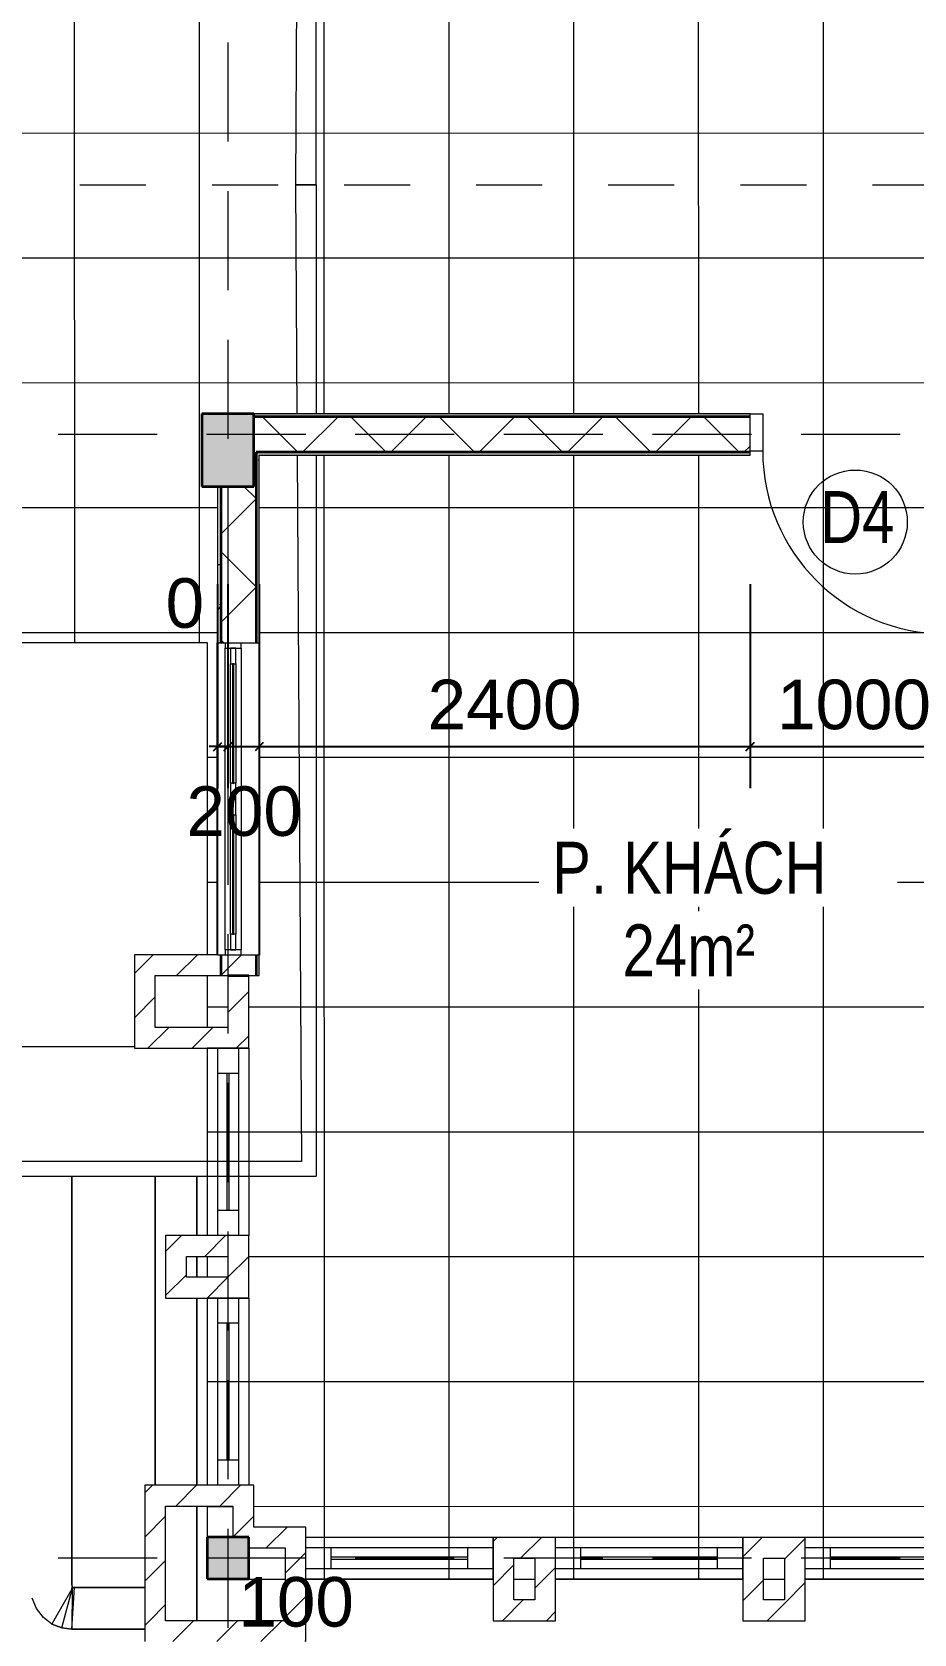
# Model space of a CAD drawing. Header units: millimetres. Extents: x -20510 to 108935, y -243239 to 20306.
# Drawn here: x -392 to 3848, y -35365 to -27666 of the extents above; entities that cross this region are included whole.
import ezdxf

# ---------------------------------------------------------------- set-up
doc = ezdxf.new("R2010")
doc.units = ezdxf.units.MM
for name, pattern in [('Abgebrochen', [714.375, 476.25, -238.125]), ('Aligning Line', [635, 317.5, -317.5]), ('Hidden', [714.375, 476.25, -238.125])]:
    doc.linetypes.add(name, pattern=pattern)
for name, color, linetype, lineweight in [('A-ANNO-DIMS', 1, 'Continuous', 9), ('A-DOOR', 2, 'Continuous', 18), ('A-DOOR-IDEN', 3, 'Continuous', 9), ('A-FLOR', 7, 'Continuous', 9), ('A-FLOR-PATT', 8, 'Continuous', 9), ('A-GLAZ', 4, 'Continuous', 18), ('A-WALL', 7, 'Continuous', 25), ('A-WALL-PATT', 8, 'Continuous', 18), ('G-ANNO-SYMB', 6, 'Abgebrochen', 9), ('G-ANNO-TEXT', 2, 'Continuous', 9), ('G-IMPT', 8, 'Continuous', 9), ('S-COLS', 7, 'Continuous', 25), ('S-GRID', 1, 'Continuous', 9)]:
    doc.layers.add(name, color=color, linetype=linetype, lineweight=lineweight)
doc.styles.add('Arial_3', font='arial.ttf', dxfattribs={"width": 0.8, "height": 250})
doc.styles.add('Arial_5', font='arial.ttf', dxfattribs={"height": 238.125})
doc.dimstyles.new('SecretInternalLinAngDimStyle5p4736185', dxfattribs={"dimscale": 304.8, "dimtxt": 242.94927, "dimasz": 0.130208, "dimexe": 0.656168, "dimexo": 0.0625, "dimgap": 0.260417, "dimtad": 1, "dimdec": 0, "dimrnd": 100, "dimzin": 0, "dimdsep": 46, "dimtxsty": 'Arial_5', "dimblk1": 'OBLIQUE', "dimblk2": 'OBLIQUE', "dimsah": 1, "dimcen": 0.09, "dimdle": 0.492126, "dimazin": 0, "dimtfac": 1, "dimtdec": 4, "dimtix": 1, "dimtmove": 0, "dimatfit": 3, "dimfxl": 2.624672, "dimfxlon": 1, "dimtvp": 1, "dimtolj": 1, "dimtzin": 0, "dimarcsym": 2})
doc.dimstyles.new('SecretInternalLinAngDimStyle5p4736185_1', dxfattribs={"dimscale": 304.8, "dimtxt": 242.94927, "dimasz": 0.130208, "dimexe": 0.656168, "dimexo": 0.0625, "dimgap": 0.260417, "dimtad": 1, "dimdec": 0, "dimrnd": 100, "dimzin": 0, "dimdsep": 46, "dimtxsty": 'Arial_5', "dimblk1": 'OBLIQUE', "dimblk2": 'OBLIQUE', "dimsah": 1, "dimcen": 0.09, "dimdle": 0.492126, "dimazin": 0, "dimtfac": 1, "dimtdec": 4, "dimtix": 1, "dimtmove": 2, "dimatfit": 3, "dimfxl": 2.624672, "dimfxlon": 1, "dimtvp": 1, "dimtolj": 1, "dimtzin": 0, "dimarcsym": 2})
pattern_1 = [(0, (29959.49, -35000), (406.4, 101.6), [33.528, -271.272, 33.528, -271.272, -1625.6]), (0, (29959.49, -35000), (406.4, 101.6), [-609.6, 33.528, -576.072, 33.528, -271.272, -711.2]), (0, (29959.49, -35000), (406.4, 101.6), [-1524, 33.528, -169.672, 33.528, -474.472]), (120, (30111.89, -34949.2), (-291.18818, 301.15272), [33.528, -271.272, 33.528, -271.272, -1625.6]), (120, (30111.89, -34949.2), (-291.18818, 301.15272), [-609.6, 33.528, -576.072, 33.528, -271.272, -711.2]), (120, (30111.89, -34949.2), (-291.18818, 301.15272), [-1524, 33.528, -169.672, 33.528, -474.472]), (240, (30162.69, -34746), (-115.21182, -402.75272), [33.528, -271.272, 33.528, -271.272, -1625.6]), (240, (30162.69, -34746), (-115.21182, -402.75272), [-609.6, 33.528, -576.072, 33.528, -271.272, -711.2]), (240, (30162.69, -34746), (-115.21182, -402.75272), [-1524, 33.528, -169.672, 33.528, -474.472])]
pattern_2 = [(45, (29959.5, -35000), (-212.132, 212.132), []), (135, (29959.5, -35000), (-212.132, -212.132), [])]
pattern_3 = [(45, (29959.5, -35000), (-106.066, 106.066), [])]

# ---------------------------------------------------------------- blocks, each defined once
blk = doc.blocks.new('CỬA 1 CÁNH EROWINDOW_có ô chết_ - D4_1000x2200-2368989-02_MẶT BẰNG TẦNG 2')
at = {"layer": 'A-DOOR'}
for p, q in [((-439, 958), (-399, 958)), ((-439, 80), (-439, 958)), ((-399, 958), (-399, 900)), ((-399, 958), (-399, 80)), ((-399, 900), (-439, 900)), ((-424, 138), (-424, 900)), ((-414, 900), (-414, 138)), ((-500, -100), (-500, 80)), ((-500, 80), (-439, 80)), ((-399, 138), (-439, 138)), ((-439, 80), (-439, -100)), ((-399, 80), (-439, 80)), ((439, -100), (439, 80)), ((439, 80), (500, 80)), ((500, 80), (500, -100)), ((-439, -100), (-500, -100)), ((500, -100), (439, -100))]:
    blk.add_line(p, q, dxfattribs=at)
blk.add_circle((-439, 80), 10, dxfattribs=at)
blk.add_arc((-439, 80), 878, 0, 90, dxfattribs=at)
blk = doc.blocks.new('Window_K2_Stack - Window_K2_Stack-2379752-02_MẶT BẰNG TẦNG 2')
at = {"layer": 'A-GLAZ'}
for p, q in [((-450, 100), (-450, -100)), ((-450, 100), (450, 100)), ((450, 100), (450, -100)), ((-450, 50), (450, 50)), ((-328.75, 50), (-328.75, -50)), ((-328.75, 5), (328.75, 5)), ((328.75, 50), (328.75, -50)), ((-450, -50), (450, -50)), ((-328.75, -5), (328.75, -5)), ((-450, -100), (450, -100))]:
    blk.add_line(p, q, dxfattribs=at)
blk = doc.blocks.new('M_Concrete-Rectangular-Column - COT250X350-2391838-02_MẶT BẰNG TẦNG 2')
at = {"layer": 'S-COLS', "lineweight": 35}
blk.add_hatch(color=256, dxfattribs=at).paths.add_polyline_path([(-125, -175), (125, -175), (125, 175), (-125, 175)])
for p, q in [((125, 175), (-125, 175)), ((-125, 175), (-125, -175)), ((125, -175), (125, 175)), ((-125, -175), (125, -175))]:
    blk.add_line(p, q, dxfattribs=at)
blk = doc.blocks.new('M_Concrete-Rectangular-Column - COT200X200-2391833-02_MẶT BẰNG TẦNG 2')
at = {"layer": 'S-COLS', "lineweight": 35}
blk.add_hatch(color=256, dxfattribs=at).paths.add_polyline_path([(100, -100), (100, 100), (-100, 100), (-100, -100)])
for p, q in [((100, 100), (-100, 100)), ((-100, 100), (-100, -100)), ((100, -100), (100, 100)), ((-100, -100), (100, -100))]:
    blk.add_line(p, q, dxfattribs=at)
blk = doc.blocks.new('Mat_Tien_3dsMax - Sync_3dsMax_To_Revit-2401403-02_MẶT BẰNG TẦNG 2')
at = {"layer": 'G-IMPT'}
for p, q in [((481.4, 1100), (474.5, 0)), ((574.5, 0), (574.5, 1100)), ((474.5, 0), (574.5, 0)), ((474.5, 0), (481.4, -1100)), ((574.5, 0), (474.5, 0)), ((574.5, 0), (574.5, -1100)), ((482.6, -1300), (503.8, -4693.8)), ((574.5, -1300), (574.5, -4764.5)), ((-300, -4142.4), (-6051.8, -4142.2)), ((503.8, -4693.8), (-6603.4, -4693.8)), ((-6674.1, -4764.5), (574.5, -4764.5)), ((-599.8, -4764.5), (-599.8, -6726.5)), ((-599.8, -6726.5), (-599.8, -4764.5)), ((-200, -6250), (-200, -4764.5)), ((-200, -4764.5), (-200, -6250)), ((0, -5050), (0, -4764.5)), ((0, -4764.5), (0, -5050)), ((0, -5250), (0, -5150)), ((0, -5150), (0, -5250)), ((0, -6250), (0, -5350)), ((0, -5350), (0, -6250)), ((0, -6901), (0, -6350)), ((0, -6350), (0, -6901)), ((-649.3, -6935.5), (-598.8, -6749.1)), ((-599.8, -6726.5), (-598.2, -6736.7)), ((-598.2, -6736.7), (-599.8, -6726.5)), ((-599.8, -6941.8), (-587.2, -6741.8)), ((-598.8, -6749.1), (-599.8, -6941.8)), ((-598.7, -6740.3), (-598.8, -6745)), ((-598.7, -6740.3), (-587.2, -6741.8)), ((-587.2, -6741.8), (-598.7, -6740.3)), ((-598.2, -6736.7), (-596.7, -6740.3)), ((-596.7, -6740.3), (-598.2, -6736.7)), ((-597.7, -6745.3), (-595, -6742.5)), ((-596.7, -6740.3), (-595, -6742.5)), ((-596.7, -6740.3), (-595, -6742.5)), ((-587.2, -6741.8), (-250, -6741.8)), ((-250, -6741.8), (-587.2, -6741.8)), ((-770.2, -6842.7), (-791.9, -6792.9)), ((-770.2, -6842.7), (-791.9, -6792.9)), ((-737.3, -6885.5), (-770.2, -6842.7)), ((-737.3, -6885.5), (-770.2, -6842.7)), ((-696.1, -6916.8), (-737.3, -6885.5)), ((-696.1, -6916.8), (-737.3, -6885.5)), ((-696.1, -6916.8), (-649.3, -6935.5)), ((-649.3, -6935.5), (-696.1, -6916.8)), ((-649.3, -6935.5), (-599.8, -6941.8)), ((-599.8, -6941.8), (-649.3, -6935.5)), ((-599.8, -6941.8), (-250, -6941.8)), ((-250, -6941.8), (-599.8, -6941.8))]:
    blk.add_line(p, q, dxfattribs=at)
at = {"layer": 'G-IMPT', "flags": 128}
for points in [[(-600.9, -6748.8), (-624.7, -6790.8), (-648.5, -6832.8), (-672.3, -6874.8), (-696.1, -6916.8)], [(-600.9, -6748.8), (-600.4, -6746.7), (-599.8, -6744.5), (-599.3, -6742.4), (-598.7, -6740.3)], [(-600.5, -6748.1), (-600.6, -6748.2), (-600.7, -6748.4), (-600.8, -6748.6), (-600.9, -6748.8)], [(-600.5, -6748.1), (-600.6, -6748.2), (-600.7, -6748.4), (-600.8, -6748.6), (-600.9, -6748.8)], [(-598.8, -6745), (-599.2, -6745.7), (-599.6, -6746.5), (-600.1, -6747.3), (-600.5, -6748.1)], [(-598.8, -6745), (-599.2, -6745.7), (-599.6, -6746.5), (-600.1, -6747.3), (-600.5, -6748.1)], [(-598.5, -6744.5), (-598.6, -6744.6), (-598.6, -6744.7), (-598.7, -6744.8), (-598.8, -6745)], [(-598.8, -6745), (-598.7, -6744.8), (-598.6, -6744.7), (-598.6, -6744.6), (-598.5, -6744.5)], [(-598.8, -6745), (-598.7, -6744.8), (-598.6, -6744.7), (-598.6, -6744.6), (-598.5, -6744.5)], [(-598.8, -6749.1), (-598.8, -6748.1), (-598.8, -6747.1), (-598.8, -6746), (-598.8, -6745)], [(-598.8, -6749.1), (-598.8, -6748.1), (-598.8, -6747.1), (-598.8, -6746), (-598.8, -6745)], [(-598.7, -6749), (-598.8, -6749), (-598.8, -6749.1), (-598.8, -6749.1), (-598.8, -6749.1)], [(-598.7, -6749), (-598.8, -6749), (-598.8, -6749.1), (-598.8, -6749.1), (-598.8, -6749.1)], [(-595, -6742.5), (-595.9, -6744.1), (-596.8, -6745.7), (-597.8, -6747.4), (-598.7, -6749)], [(-597.7, -6745.3), (-598, -6746.2), (-598.2, -6747.1), (-598.5, -6748.1), (-598.7, -6749)], [(-597.7, -6745.3), (-598, -6746.2), (-598.2, -6747.1), (-598.5, -6748.1), (-598.7, -6749)], [(-598.7, -6749), (-598.5, -6748.1), (-598.2, -6747.1), (-598, -6746.2), (-597.7, -6745.3)], [(-596.6, -6741.2), (-597.1, -6742), (-597.6, -6742.8), (-598, -6743.7), (-598.5, -6744.5)], [(-598.5, -6744.5), (-598, -6743.7), (-597.6, -6742.8), (-597.1, -6742), (-596.6, -6741.2)], [(-598.5, -6744.5), (-598, -6743.7), (-597.6, -6742.8), (-597.1, -6742), (-596.6, -6741.2)], [(-598.5, -6744.5), (-598.2, -6744.3), (-597.9, -6744.2), (-597.6, -6744), (-597.3, -6743.8)], [(-597.3, -6743.8), (-597.6, -6744), (-597.9, -6744.2), (-598.2, -6744.3), (-598.5, -6744.5)], [(-597.3, -6743.8), (-597.4, -6744.2), (-597.5, -6744.5), (-597.6, -6744.9), (-597.7, -6745.3)], [(-597.3, -6743.8), (-597.4, -6744.2), (-597.5, -6744.5), (-597.6, -6744.9), (-597.7, -6745.3)], [(-596.6, -6741.2), (-596.8, -6741.8), (-597, -6742.5), (-597.2, -6743.2), (-597.3, -6743.8)], [(-596.6, -6741.2), (-596.8, -6741.8), (-597, -6742.5), (-597.2, -6743.2), (-597.3, -6743.8)], [(-595, -6742.5), (-595.4, -6742.1), (-595.8, -6741.8), (-596.2, -6741.5), (-596.6, -6741.2)]]:
    blk.add_lwpolyline(points, dxfattribs=at)
blk = doc.blocks.new('Mat_Tien_3dsMax - Mat_Tien_3dsMax-2387879-02_MẶT BẰNG TẦNG 2')
blk.add_blockref('Mat_Tien_3dsMax - Sync_3dsMax_To_Revit-2401403-02_MẶT BẰNG TẦNG 2', (0, 0))
blk = doc.blocks.new('CUA SO 2 CANH NHOM KINH O O THOANG - S1_1500x1800-2404851-02_MẶT BẰNG TẦNG 2')
at = {"layer": 'A-GLAZ'}
for p, q in [((-725, 63), (-750, 63)), ((-725, -13), (-725, 63)), ((-649, 37.5), (-725, 37.5)), ((-725, 37.5), (-725, 12.5)), ((-725, 12.5), (-649, 12.5)), ((-649, 12.5), (-649, 37.5)), ((-76, 27.5), (-649, 27.5)), ((-649, 27.5), (-649, 22.5)), ((-649, 22.5), (-76, 22.5)), ((0, 37.5), (-76, 37.5)), ((-76, 37.5), (-76, 12.5)), ((-76, 22.5), (-76, 27.5)), ((-76, 12.5), (0, 12.5)), ((0, 12.5), (0, 37.5)), ((76, 37.5), (0, 37.5)), ((0, 37.5), (0, 12.5)), ((0, 12.5), (76, 12.5)), ((76, 12.5), (76, 37.5)), ((649, 27.5), (76, 27.5)), ((76, 27.5), (76, 22.5)), ((76, 22.5), (649, 22.5)), ((725, 37.5), (649, 37.5)), ((649, 37.5), (649, 12.5)), ((649, 22.5), (649, 27.5)), ((649, 12.5), (725, 12.5)), ((750, 63), (725, 63)), ((725, 63), (725, -13)), ((725, 12.5), (725, 37.5)), ((-750, -13), (-725, -13)), ((725, -13), (750, -13))]:
    blk.add_line(p, q, dxfattribs=at)
at = {"layer": 'A-GLAZ', "lineweight": 9}
for p, q in [((-725, 63), (725, 63)), ((-649, 37.5), (-76, 37.5)), ((-76, 12.5), (-649, 12.5)), ((76, 37.5), (649, 37.5)), ((649, 12.5), (76, 12.5)), ((725, -13), (-725, -13))]:
    blk.add_line(p, q, dxfattribs=at)
blk = doc.blocks.new('KÝ HIEU CUA ĐI - KÝ HIEU CUA ĐI-1233-02_MẶT BẰNG TẦNG 2')
at = {"layer": 'A-DOOR-IDEN'}
blk.add_circle((0.059, -0.208), 2.5, dxfattribs=at)
blk = doc.blocks.new('_Oblique')
at = {"color": 0, "linetype": 'ByBlock', "lineweight": -2}
blk.add_line((-0.5, -0.5), (0.5, 0.5), dxfattribs=at)
blk = doc.blocks.new('DIMBLOCK14-02_MẶT BẰNG TẦNG 2')
at = {"layer": 'A-ANNO-DIMS', "color": 0, "lineweight": -2, "transparency": 16777216}
for p, q in [((825, -35419.1), (825, -36400)), ((925, -35419.1), (925, -36400)), ((825, -36200), (785.3, -36200)), ((825, -36200), (925, -36200)), ((925, -36200), (964.7, -36200))]:
    blk.add_line(p, q, dxfattribs=at)
at = {"layer": 'Defpoints', "color": 0, "transparency": 16777216}
for p in [(825, -35400), (925, -35400), (925, -36200)]:
    blk.add_point(p, dxfattribs=at)
at = {"layer": 'A-ANNO-DIMS', "color": 0, "lineweight": -2, "transparency": 16777216, "xscale": 39.6875, "yscale": 39.6875, "zscale": 39.6875}
blk.add_blockref('_Oblique', (825, -36200), dxfattribs=at)
at = {"layer": 'A-ANNO-DIMS', "color": 0, "lineweight": -2, "transparency": 16777216, "xscale": 39.6875, "yscale": 39.6875, "zscale": 39.6875, "rotation": 180}
blk.add_blockref('_Oblique', (925, -36200), dxfattribs=at)
at = {"layer": 'A-ANNO-DIMS', "color": 0, "transparency": 16777216, "insert": (600.3, -35090.9), "char_height": 238.12, "width": 659.327, "attachment_point": 1, "line_spacing_factor": 0.941778, "style": 'Arial_5'}
blk.add_mtext('\\A1;100', dxfattribs=at)
blk = doc.blocks.new('DIMBLOCK94-02_MẶT BẰNG TẦNG 2')
at = {"layer": 'A-ANNO-DIMS', "color": 0, "lineweight": -2, "transparency": 16777216}
for p, q in [((500, -30319), (500, -31300)), ((550, -30319), (550, -31300)), ((500, -31100), (460.3, -31100)), ((500, -31100), (550, -31100)), ((550, -31100), (589.7, -31100))]:
    blk.add_line(p, q, dxfattribs=at)
at = {"layer": 'Defpoints', "color": 0, "transparency": 16777216}
for p in [(500, -30300), (550, -30300), (550, -31100)]:
    blk.add_point(p, dxfattribs=at)
at = {"layer": 'A-ANNO-DIMS', "color": 0, "lineweight": -2, "transparency": 16777216, "xscale": 39.6875, "yscale": 39.6875, "zscale": 39.6875}
blk.add_blockref('_Oblique', (500, -31100), dxfattribs=at)
at = {"layer": 'A-ANNO-DIMS', "color": 0, "lineweight": -2, "transparency": 16777216, "xscale": 39.6875, "yscale": 39.6875, "zscale": 39.6875, "rotation": 180}
blk.add_blockref('_Oblique', (550, -31100), dxfattribs=at)
at = {"layer": 'A-ANNO-DIMS', "color": 0, "transparency": 16777216, "insert": (250.3, -30290.9), "char_height": 238.12, "width": 659.327, "attachment_point": 1, "line_spacing_factor": 0.941778, "style": 'Arial_5'}
blk.add_mtext('\\A1;0', dxfattribs=at)
blk = doc.blocks.new('DIMBLOCK95-02_MẶT BẰNG TẦNG 2')
at = {"layer": 'A-ANNO-DIMS', "color": 0, "lineweight": -2, "transparency": 16777216}
for p, q in [((550, -30319), (550, -31300)), ((700, -30319), (700, -31300)), ((550, -31100), (510.3, -31100)), ((550, -31100), (700, -31100)), ((700, -31100), (739.7, -31100))]:
    blk.add_line(p, q, dxfattribs=at)
at = {"layer": 'Defpoints', "color": 0, "transparency": 16777216}
for p in [(550, -30300), (700, -30300), (700, -31100)]:
    blk.add_point(p, dxfattribs=at)
at = {"layer": 'A-ANNO-DIMS', "color": 0, "lineweight": -2, "transparency": 16777216, "xscale": 39.6875, "yscale": 39.6875, "zscale": 39.6875}
blk.add_blockref('_Oblique', (550, -31100), dxfattribs=at)
at = {"layer": 'A-ANNO-DIMS', "color": 0, "lineweight": -2, "transparency": 16777216, "xscale": 39.6875, "yscale": 39.6875, "zscale": 39.6875, "rotation": 180}
blk.add_blockref('_Oblique', (700, -31100), dxfattribs=at)
at = {"layer": 'A-ANNO-DIMS', "color": 0, "transparency": 16777216, "insert": (350.3, -31290.9), "char_height": 238.12, "width": 659.327, "attachment_point": 1, "line_spacing_factor": 0.941778, "style": 'Arial_5'}
blk.add_mtext('\\A1;200', dxfattribs=at)
blk = doc.blocks.new('DIMBLOCK96-02_MẶT BẰNG TẦNG 2')
at = {"layer": 'A-ANNO-DIMS', "color": 0, "lineweight": -2, "transparency": 16777216}
for p, q in [((700, -30319), (700, -31300)), ((3060, -30319), (3060, -31300)), ((550, -31100), (3210, -31100))]:
    blk.add_line(p, q, dxfattribs=at)
at = {"layer": 'Defpoints', "color": 0, "transparency": 16777216}
for p in [(700, -30300), (3060, -30300), (3060, -31100)]:
    blk.add_point(p, dxfattribs=at)
at = {"layer": 'A-ANNO-DIMS', "color": 0, "lineweight": -2, "transparency": 16777216, "xscale": 39.6875, "yscale": 39.6875, "zscale": 39.6875, "rotation": 180}
blk.add_blockref('_Oblique', (700, -31100), dxfattribs=at)
at = {"layer": 'A-ANNO-DIMS', "color": 0, "lineweight": -2, "transparency": 16777216, "xscale": 39.6875, "yscale": 39.6875, "zscale": 39.6875}
blk.add_blockref('_Oblique', (3060, -31100), dxfattribs=at)
at = {"layer": 'A-ANNO-DIMS', "color": 0, "transparency": 16777216, "insert": (1880, -30899), "char_height": 238.12, "width": 879.103, "attachment_point": 5, "style": 'Arial_5'}
blk.add_mtext('\\A1;2400', dxfattribs=at)
blk = doc.blocks.new('DIMBLOCK97-02_MẶT BẰNG TẦNG 2')
at = {"layer": 'A-ANNO-DIMS', "color": 0, "lineweight": -2, "transparency": 16777216}
for p, q in [((3060, -30319), (3060, -31300)), ((4060, -30319), (4060, -31300)), ((2910, -31100), (4210, -31100))]:
    blk.add_line(p, q, dxfattribs=at)
at = {"layer": 'Defpoints', "color": 0, "transparency": 16777216}
for p in [(3060, -30300), (4060, -30300), (4060, -31100)]:
    blk.add_point(p, dxfattribs=at)
at = {"layer": 'A-ANNO-DIMS', "color": 0, "lineweight": -2, "transparency": 16777216, "xscale": 39.6875, "yscale": 39.6875, "zscale": 39.6875, "rotation": 180}
blk.add_blockref('_Oblique', (3060, -31100), dxfattribs=at)
at = {"layer": 'A-ANNO-DIMS', "color": 0, "lineweight": -2, "transparency": 16777216, "xscale": 39.6875, "yscale": 39.6875, "zscale": 39.6875}
blk.add_blockref('_Oblique', (4060, -31100), dxfattribs=at)
at = {"layer": 'A-ANNO-DIMS', "color": 0, "transparency": 16777216, "insert": (3560, -30899), "char_height": 238.12, "width": 879.103, "attachment_point": 5, "style": 'Arial_5'}
blk.add_mtext('\\A1;1000', dxfattribs=at)

msp = doc.modelspace()

# ---------------------------------------------------------------- hatches: boundary and pattern name
at = {"layer": 'A-FLOR-PATT'}
h = msp.add_hatch(dxfattribs=at)
h.set_pattern_fill('FP_6', color=256, style=0, pattern_type=2)
h.set_pattern_definition([(0.0043, (16612.5, -27550.4), (-0.045, 600), []), (90.004, (16612.5, -27550.4), (-600, -0.042), [])])
h.paths.add_polyline_path([(450, -35100.9), (825, -35100.8), (825, -34951), (650, -34951), (650, -35100), (450, -35100), (450, -34900), (574, -34900), (574, -34750), (450, -34750)])
h.paths.add_polyline_path([(925, -35100.8), (1825, -35100.8), (1825, -34901), (2125, -34901), (2125, -35100.7), (3025, -35100.7), (3025, -34901), (3325, -34901), (3325, -35100.6), (4150, -35100.6), (4150, -34956), (4240, -34956), (4240, -34800), (4250, -34800), (4250, -29850), (4225, -29850), (4225, -29700), (4060, -29700), (4060, -29500), (6760, -29500), (6760, -29700), (4475, -29700), (4475, -29850), (4450, -29850), (4450, -34800), (4460, -34800), (4460, -34900), (7940, -34900), (7940, -34800), (7950, -34800), (7950, -29850), (7925, -29850), (7925, -29700), (7760, -29700), (7760, -29500), (13960, -29500), (13960, -29700), (11775, -29700), (11775, -29850), (11525, -29850), (11525, -29700), (8175, -29700), (8175, -29850), (8150, -29850), (8150, -34800), (8160, -34800), (8160, -34900), (11540, -34900), (11540, -34800), (11760, -34800), (11760, -34900), (15140, -34900), (15140, -34800), (15150, -34800), (15150, -29850), (15125, -29850), (15125, -29700), (14960, -29700), (14960, -29500), (15530, -29500), (15530, -29700), (15375, -29700), (15375, -29850), (15350, -29850), (15350, -34800), (15360, -34800), (15360, -34900), (22340, -34900), (22340, -34800), (22350, -34800), (22350, -29850), (22325, -29850), (22325, -29700), (18975, -29700), (18975, -29850), (18725, -29850), (18725, -29700), (16530, -29700), (16530, -29500), (22630, -29500), (22630, -29700), (22575, -29700), (22575, -29850), (22550, -29850), (22550, -34800), (22560, -34800), (22560, -34900), (25940, -34900), (25940, -34800), (26160, -34800), (26160, -34900), (29540, -34900), (29540, -34800), (29760, -34800), (29760, -34900), (33240, -34900), (33240, -34800), (33250, -34800), (33250, -29850), (33225, -29850), (33225, -29700), (31030, -29700), (31030, -29500), (33760, -29500), (33760, -29700), (33475, -29700), (33475, -29850), (33450, -29850), (33450, -34800), (33460, -34800), (33460, -35006), (33550, -35006), (33550, -35098.4), (34450, -35098.3), (34450, -34901), (34750, -34901), (34750, -35098.3), (35650, -35098.2), (35650, -34901), (35950, -34901), (35950, -35098.2), (36850, -35098.2), (36850, -34900), (37050, -34900), (37050, -34750), (37025, -34750), (37025, -34650), (37050, -34650), (37050, -29850), (37025, -29850), (37025, -29700), (34760, -29700), (34760, -29500), (37050, -29500), (37050, -27300), (34546.5, -27300), (34546.5, -26500), (34646.5, -26500), (34646.5, -26548.2), (34650, -26548.2), (34650, -25600), (34646.5, -25600), (34646.5, -25700), (34546.5, -25700), (34546.5, -25600), (34350, -25600), (34350, -25500), (37050, -25500), (37050, -25498.3), (33450, -25498.3), (33450.7, -25500), (33550, -25500), (33550, -25600), (33450, -25600), (33450, -26950), (33475, -26950), (33475, -27300), (32670, -27300), (32670, -27100), (33225, -27100), (33225, -26950), (33250, -26950), (33249.6, -24962.3), (33232.2, -24960), (33215.2, -24953.6), (33207.3, -24948.4), (33198.9, -24942), (33189.7, -24931.5), (33179.7, -24912.4), (33176.2, -24900.8), (33175.2, -24881.6), (33178.7, -24864.4), (33184.8, -24850.1), (33194.5, -24837.3), (33205.5, -24827), (33218.9, -24818.1), (33218.9, -23377.4), (33250, -23377.4), (33250, -22000), (33240, -22000), (33240, -21700), (33250, -21700), (33250, -20200), (29750, -20200), (29750, -21700), (29760, -21700), (29760, -22000), (29750, -22000), (29750, -23701.8), (29781.1, -23694.4), (30299.2, -23452.8), (30346.5, -23258.4), (30478.5, -23541.6), (30525.8, -23347.2), (31075, -23091.1), (31075, -23095.7), (31094.6, -23091.1), (31094.6, -23093.6), (31105.3, -23091.1), (31105.3, -24819.4), (31123.5, -24831.6), (31135.5, -24845.3), (31143.7, -24858.9), (31147.7, -24877.9), (31148.6, -24897.5), (31142.7, -24915.7), (31133.9, -24933), (31120.2, -24946.9), (31101.7, -24956), (31090, -24960.8), (31074.6, -24961.5), (31053.8, -24959), (31045.9, -24956.8), (31025.7, -24943.4), (31013.7, -24929.7), (31005.5, -24916.1), (31000.6, -24900), (29823, -24900), (29819.5, -24916.1), (29809.4, -24932.8), (29795.4, -24947.1), (29779.1, -24956.8), (29765.8, -24960.5), (29750, -24961.5), (29750, -26950), (29775, -26950), (29775, -27100), (31670, -27100), (31670, -27300), (25580, -27300), (25580, -27100), (25925, -27100), (25925, -26950), (25950, -26950), (25950, -23000), (26150, -23000), (26150, -26950), (26175, -26950), (26175, -27100), (29525, -27100), (29525, -26950), (29550, -26950), (29550, -22000), (29540, -22000), (29540, -21900), (26160, -21900), (26160, -22000), (25940, -22000), (25940, -21900), (22560, -21900), (22560, -22000), (22550, -22000), (22550, -26950), (22575, -26950), (22575, -27100), (24580, -27100), (24580, -27300), (21550, -27300), (21550, -27100), (22325, -27100), (22325, -26950), (22350, -26950), (22350, -22900), (20400, -22900), (20400, -21900), (18960, -21900), (18960, -22000), (18740, -22000), (18740, -21900), (15360, -21900), (15360, -22000), (15350, -22000), (15350, -26950), (15375, -26950), (15375, -27100), (18725, -27100), (18725, -26950), (18975, -26950), (18975, -27100), (20550, -27100), (20550, -27300), (12850, -27300), (12850, -27100), (15125, -27100), (15125, -26950), (15150, -26950), (15150, -22000), (15140, -22000), (15140, -21900), (11760, -21900), (11760, -22000), (11540, -22000), (11540, -21900), (8160, -21900), (8160, -22000), (8150, -22000), (8150, -26950), (8175, -26950), (8175, -27100), (11525, -27100), (11525, -26950), (11550, -26950), (11550, -23000), (11750, -23000), (11750, -26950), (11775, -26950), (11775, -27100), (11850, -27100), (11850, -27300), (5720, -27300), (5720, -27100), (7925, -27100), (7925, -26950), (7950, -26950), (7949.6, -24962.3), (7929.6, -24959.1), (7918.4, -24955.4), (7907.3, -24948.4), (7899.4, -24942.5), (7888.7, -24929.7), (7879.7, -24912.4), (7876.2, -24900.8), (7875.2, -24881.6), (7878.7, -24864.4), (7884.8, -24850.1), (7894.5, -24837.3), (7905.5, -24827), (7918.9, -24818.1), (7918.9, -23377.4), (7950, -23377.4), (7950, -22000), (7940, -22000), (7940, -21700), (7950, -21700), (7950, -20200), (4450, -20200), (4451, -21700), (4460, -21700.9), (4460, -22000), (4450, -22000), (4450, -23701.8), (4481.1, -23694.4), (4999.2, -23452.8), (5046.5, -23258.4), (5178.5, -23541.6), (5225.8, -23347.2), (5775, -23091.1), (5775, -23095.7), (5794.6, -23091.1), (5794.6, -23093.6), (5805.3, -23091.1), (5806.2, -24820), (5823.5, -24831.6), (5835.5, -24845.3), (5843.7, -24858.9), (5847.7, -24877.9), (5848.6, -24897.5), (5842.7, -24915.7), (5833.9, -24933), (5820.2, -24946.9), (5802.8, -24955.6), (5790, -24960.8), (5774.6, -24961.5), (5753.8, -24959), (5745.9, -24956.8), (5725.7, -24943.4), (5713.7, -24929.7), (5705.5, -24916.1), (5700.6, -24900), (4523, -24900), (4519.5, -24916.1), (4509.4, -24932.8), (4495.4, -24947.1), (4479.1, -24956.8), (4465.8, -24960.5), (4450, -24961.5), (4450, -26950), (4475, -26950), (4475, -27100), (4720, -27100), (4720, -27300), (425, -27300), (425, -26950), (500, -26950), (500, -24700), (450, -24700), (450, -26200), (-4025.9, -26200), (-4050, -30600), (450, -30600), (450, -32100), (500, -32100), (500, -29850), (425, -29850), (425, -29500), (3060, -29500), (3060, -29700), (700, -29700), (700, -32200), (650, -32200), (650, -32550), (450, -32550), (450, -33450), (650, -33450), (650, -33750), (450, -33750), (450, -34650), (675, -34650), (675, -34851), (925, -34851), (925, -34951)])
h.paths.add_polyline_path([(1925, -35100.8), (2025, -35100.7), (2025, -35001), (1925, -35001)])
h.paths.add_polyline_path([(3125, -35100.7), (3225, -35100.7), (3225, -35001), (3125, -35001)])
h.paths.add_polyline_path([(34550, -35098.3), (34650, -35098.3), (34650, -35001), (34550, -35001), (34550, -35085)])
h.paths.add_polyline_path([(35750, -35098.2), (35850, -35098.2), (35850, -35001), (35750, -35001)])
h.paths.add_polyline_path([(36950, -35098.2), (37050, -35098.1), (37050, -35000), (36950, -35000)])
h.paths.add_polyline_path([(37250, -34650), (37250.8, -34650), (37252.5, -33750), (37250, -33750), (37250, -34484.7)])
h.paths.add_polyline_path([(37250, -33650), (37252.7, -33650), (37252.9, -33550), (37250, -33550)])
h.paths.add_polyline_path([(550, -33650), (550, -33550), (450, -33550), (450, -33650)])
h.paths.add_polyline_path([(37250, -33450), (37253.1, -33450), (37254.7, -32550), (37250, -32550)])
h.paths.add_polyline_path([(550, -32450), (550, -32200), (450, -32200), (450, -32450), (515, -32450)])
h.paths.add_polyline_path([(37250, -32450), (37254.9, -32450), (37259.8, -29850), (37250, -29850), (37250, -30779)])
h.paths.add_polyline_path([(29775, -29850), (29525, -29850), (29525, -29700), (26175, -29700), (26175, -29850), (25925, -29850), (25925, -29700), (23630, -29700), (23630, -29500), (30030, -29500), (30030, -29700), (29775, -29700)])
h.paths.add_polyline_path([(37260.4, -29500), (37264.5, -27300), (37250, -27300), (37250, -29500)])
h.paths.add_polyline_path([(700, -27100), (4225, -27100), (4225, -26950), (4250, -26950), (4250, -22000), (4240, -22000), (4240, -21700.8), (3325, -21700.4), (3325, -21899), (3025, -21899), (3025, -21700.2), (2125, -21699.9), (2125, -21899), (1825, -21899), (1825, -21699.7), (925, -21699.3), (925, -21899), (675, -21899), (675, -22150), (450, -22150), (450, -23050), (650, -23050), (650, -23350), (450, -23350), (450, -24250), (650, -24250), (650.7, -24700), (700, -24700), (700, -27073.3)])
h.paths.add_polyline_path([(34996.5, -27100), (37025, -27100), (37025, -27097.4), (35000, -27097.4), (35000, -26548.3), (34996.5, -26548.3), (34996.5, -27093.8)])
h.paths.add_polyline_path([(34646.5, -27100), (34896.5, -27100), (34896.5, -26648.2), (34646.5, -26648.2), (34646.5, -27073.3)])
h.paths.add_polyline_path([(37250, -26950), (37265.2, -26950), (37269.7, -24530), (37250, -24530), (37250, -24582)])
h.paths.add_polyline_path([(6625.4, -24962.3), (6603.7, -24958.8), (6589.2, -24952.6), (6578, -24945), (6567.3, -24934), (6558, -24919.4), (6553.1, -24905.6), (6550.7, -24887.5), (6552.7, -24870.1), (6559.3, -24854.2), (6569.7, -24838.2), (6580.4, -24828.6), (6594.7, -24819.2), (6594.7, -23377.4), (6656.1, -23377.4), (6656.9, -24819.6), (6672.8, -24830), (6683.5, -24841), (6692.8, -24855.6), (6697.7, -24869.4), (6700.1, -24887.5), (6698.1, -24904.9), (6691.5, -24920.8), (6681.1, -24936.8), (6674, -24943.8), (6655.8, -24955.8), (6641, -24960.5)])
h.paths.add_polyline_path([(31925.4, -24962.3), (31903.7, -24958.8), (31889.2, -24952.6), (31878, -24945), (31867.3, -24934), (31858, -24919.4), (31853.1, -24905.6), (31850.7, -24887.5), (31852.7, -24870.1), (31859.3, -24854.2), (31869.7, -24838.2), (31880.4, -24828.6), (31894.7, -24819.2), (31894.7, -23377.4), (31956.1, -23377.4), (31956.9, -24819.6), (31972.8, -24830), (31983.5, -24841), (31992.8, -24855.6), (31997.7, -24869.4), (32000.1, -24887.5), (31998.1, -24904.9), (31991.5, -24920.8), (31981.1, -24936.8), (31974, -24943.8), (31955.8, -24955.8), (31941, -24960.5)])
h.paths.add_polyline_path([(515, -24600), (550, -24600), (550, -24350), (450, -24350), (450, -24600), (500, -24600)])
h.paths.add_polyline_path([(37269.9, -24430), (37275, -21699.9), (37250, -21700), (37250, -24430)])
h.paths.add_polyline_path([(450, -23250), (550, -23250), (550, -23150), (450, -23150)])
h.paths.add_polyline_path([(575, -22050), (575, -21900), (450, -21900), (450, -21700), (650, -21700), (650.7, -21799), (825, -21799), (825, -21699.3), (450, -21699.1), (450, -22050)])
h.paths.add_polyline_path([(2025, -21799), (2025, -21699.8), (1925, -21699.8), (1925, -21799)])
h.paths.add_polyline_path([(3125, -21799), (3225, -21799), (3225, -21700.3), (3125, -21700.3)])
h.paths.add_polyline_path([(17648, -21700), (29550, -21699.1), (29550, -21699.1), (8150, -21698.3), (8150, -21700), (16313, -21700)])
h.paths.add_polyline_path([(4250, -21699.9), (4250, -20000), (4250, -20000), (4250, -21699.9)])
h.paths.add_polyline_path([(33449.3, -20000), (33449.3, -20000), (33449.2, -20000)])
at = {"layer": 'A-WALL-PATT', "lineweight": 9}
h = msp.add_hatch(dxfattribs=at)
h.set_pattern_fill('FP_2', color=256, style=0, pattern_type=2)
h.set_pattern_definition(pattern_1)
h.paths.add_polyline_path([(675, -29515), (3060, -29515), (3060, -29500), (675, -29500), (675, -29514.1)])
h.paths.add_polyline_path([(20489.6, -29515), (22325, -29514.3), (22325, -29500), (18975, -29500), (18975, -29515)])
h.paths.add_polyline_path([(37450, -29515), (37550, -29515), (37550, -29500), (37275, -29500), (37275, -29515)])
h.paths.add_polyline_path([(4475, -29515), (6760, -29515), (6760, -29500), (4475, -29500), (4475, -29512.7)])
h.paths.add_polyline_path([(4060, -29515), (4225, -29514.1), (4225, -29500), (4060, -29500)])
h.paths.add_polyline_path([(37025, -29515), (37025, -29500), (34760, -29500), (34760, -29515), (35107.7, -29515)])
h.paths.add_polyline_path([(7760, -29515), (7925, -29514.6), (7925, -29500), (7760, -29500)])
h.paths.add_polyline_path([(23630, -29515), (25925, -29515), (25925, -29500), (23630, -29500)])
h.paths.add_polyline_path([(8175, -29515), (11525, -29515), (11525, -29500), (8175, -29500), (8175, -29514)])
h.paths.add_polyline_path([(33760, -29515), (33760, -29500), (33475, -29500), (33475, -29515)])
h.paths.add_polyline_path([(11775, -29515), (13960, -29515), (13960, -29500), (11775, -29500), (11775, -29505.3)])
h.paths.add_polyline_path([(33225, -29515), (33225, -29500), (31030, -29500), (31030, -29515), (33019.4, -29515)])
h.paths.add_polyline_path([(15375, -29515), (15530, -29515), (15530, -29500), (15375, -29500), (15375, -29510.9)])
h.paths.add_polyline_path([(14960, -29515), (15125, -29515), (15125, -29500), (14960, -29500)])
h.paths.add_polyline_path([(30030, -29515), (30030, -29500), (29775, -29500), (29775, -29515)])
h.paths.add_polyline_path([(22577.9, -29515), (22630, -29515), (22630, -29500), (22575, -29500), (22575, -29515)])
h.paths.add_polyline_path([(29525, -29515), (29525, -29500), (26175, -29500), (26175, -29515), (26754.5, -29515)])
h.paths.add_polyline_path([(16530, -29515), (18725, -29515), (18725, -29500), (16530, -29500)])
h = msp.add_hatch(dxfattribs=at)
h.set_pattern_fill('FP_3', color=256, style=0, pattern_type=2)
h.set_pattern_definition(pattern_2)
h.paths.add_polyline_path([(685, -29685), (3060, -29685), (3060, -29515), (675, -29515), (675, -29685)])
h.paths.add_polyline_path([(37550, -29685), (37550, -29515), (37275, -29515), (37275, -29685), (37450, -29685)])
h.paths.add_polyline_path([(8175, -29685), (11525, -29685), (11525, -29515), (8175, -29515), (8175, -29684.4)])
h.paths.add_polyline_path([(7760, -29685), (7925, -29685), (7925, -29515), (7760, -29515), (7760, -29600)])
h.paths.add_polyline_path([(34760, -29685), (37025, -29685), (37025, -29515), (34760, -29515), (34760, -29600)])
h.paths.add_polyline_path([(23630, -29685), (25925, -29685), (25925, -29515), (23630, -29515), (23630, -29600)])
h.paths.add_polyline_path([(16530, -29685), (18725, -29685), (18725, -29515), (16530, -29515), (16530, -29600)])
h.paths.add_polyline_path([(4225, -29685), (4225, -29515), (4060, -29515), (4060, -29685)])
h.paths.add_polyline_path([(15125, -29685), (15125, -29515), (14960, -29515), (14960, -29685)])
h.paths.add_polyline_path([(4475, -29685), (6760, -29685), (6760, -29515), (4475, -29515), (4475, -29683.5)])
h.paths.add_polyline_path([(31030, -29685), (33225, -29684), (33225, -29515), (31030, -29515), (31030, -29600)])
h.paths.add_polyline_path([(26175, -29685), (29525, -29685), (29525, -29515), (26175, -29515), (26175, -29651.2)])
h.paths.add_polyline_path([(18975, -29685), (22325, -29684.3), (22325, -29515), (18975, -29515), (18975, -29635.7)])
h.paths.add_polyline_path([(11775, -29685), (13960, -29685), (13960, -29515), (11775, -29515), (11775, -29631.9)])
h.paths.add_polyline_path([(29775, -29685), (30030, -29685), (30030, -29515), (29775, -29515), (29775, -29603.4)])
h.paths.add_polyline_path([(33475, -29685), (33760, -29685), (33760, -29515), (33475, -29515), (33475, -29674.5)])
h.paths.add_polyline_path([(22575, -29685), (22630, -29685), (22630, -29515), (22575, -29515), (22575, -29649.2)])
h.paths.add_polyline_path([(15530, -29685), (15530, -29515), (15375, -29515), (15375, -29685)])
h = msp.add_hatch(dxfattribs=at)
h.set_pattern_fill('FP_3', color=256, style=0, pattern_type=2)
h.set_pattern_definition(pattern_2)
h.paths.add_polyline_path([(650, -32200), (685, -32200), (685, -32102), (515, -32102), (515, -32200), (550, -32200)])
h.paths.add_polyline_path([(515, -30602), (685, -30602), (685, -29685), (675, -29685.9), (675, -29850), (515, -29850)])
h = msp.add_hatch(dxfattribs=at)
h.set_pattern_fill('FP_2', color=256, style=0, pattern_type=2)
h.set_pattern_definition(pattern_1)
h.paths.add_polyline_path([(8175, -29700), (11525, -29700), (11525, -29685), (8175, -29685), (8175, -29699.9)])
h.paths.add_polyline_path([(4475, -29700), (6760, -29700), (6760, -29685), (4475, -29685), (4475, -29699.8)])
h.paths.add_polyline_path([(7925, -29700), (7925, -29685), (7760, -29685), (7760, -29700)])
h.paths.add_polyline_path([(15375, -29700), (15530, -29700), (15530, -29685), (15375, -29685), (15375, -29697.9)])
h.paths.add_polyline_path([(11775, -29700), (13960, -29700), (13960, -29685), (11775, -29685), (11775, -29690.6)])
h.paths.add_polyline_path([(1694.9, -29700), (3060, -29700), (3060, -29685), (685, -29685), (685, -29700), (700, -29700)])
h.paths.add_polyline_path([(4060, -29700), (4225, -29700), (4225, -29685), (4060, -29685)])
h.paths.add_polyline_path([(33760, -29700), (33760, -29685), (33475, -29685), (33475, -29700)])
h.paths.add_polyline_path([(35107.7, -29700), (37025, -29700), (37025, -29685), (34760, -29685), (34760, -29700)])
h.paths.add_polyline_path([(33225, -29700), (33225, -29685), (31030, -29685), (31030, -29700), (33019.4, -29700)])
h.paths.add_polyline_path([(37275, -29700), (37450, -29700), (37450, -29685), (37275, -29685), (37275, -29699)])
h.paths.add_polyline_path([(14960, -29700), (15125, -29700), (15125, -29685), (14960, -29685)])
h.paths.add_polyline_path([(18725, -29700), (18725, -29685), (16530, -29685), (16530, -29700), (18401.3, -29700)])
h.paths.add_polyline_path([(29525, -29700), (29525, -29685), (26175, -29685), (26175, -29700), (26754.5, -29700)])
h.paths.add_polyline_path([(30030, -29700), (30030, -29685), (29775, -29685.6), (29775, -29700)])
h.paths.add_polyline_path([(18975, -29700), (22325, -29699.9), (22325, -29685), (18975, -29685), (18975, -29691.3)])
h.paths.add_polyline_path([(25925, -29700), (25925, -29685), (23630, -29685), (23630, -29700), (24666.2, -29700)])
h.paths.add_polyline_path([(22577.9, -29700), (22630, -29700), (22630, -29685), (22575, -29685), (22575, -29700)])
h = msp.add_hatch(dxfattribs=at)
h.set_pattern_fill('FP_2', color=256, style=0, pattern_type=2)
h.set_pattern_definition(pattern_1)
h.paths.add_polyline_path([(685, -32200), (700, -32200), (700, -32102), (685, -32102)])
h.paths.add_polyline_path([(700, -30602), (700, -29700), (685, -29700), (685, -30602)])
h = msp.add_hatch(dxfattribs=at)
h.set_pattern_fill('FP_2', color=256, style=0, pattern_type=2)
h.set_pattern_definition(pattern_1)
h.paths.add_polyline_path([(515, -30602), (515, -29850), (500, -29850), (500, -30602)])
h = msp.add_hatch(dxfattribs=at)
h.set_pattern_fill('FP_1', color=256, style=0, pattern_type=2)
h.set_pattern_definition(pattern_3)
h.paths.add_polyline_path([(200, -32200), (515, -32200), (515, -32102), (500, -32102), (500, -32100), (100, -32100), (100, -32200)])
h = msp.add_hatch(dxfattribs=at)
h.set_pattern_fill('FP_1', color=256, style=0, pattern_type=2)
h.set_pattern_definition(pattern_3)
h.paths.add_polyline_path([(100, -32450), (200, -32450), (200, -32200), (100, -32200)])
h = msp.add_hatch(dxfattribs=at)
h.set_pattern_fill('FP_1', color=256, style=0, pattern_type=2)
h.set_pattern_definition(pattern_3)
h.paths.add_polyline_path([(550, -32450), (650, -32450), (650, -32200), (550, -32200)])
h = msp.add_hatch(dxfattribs=at)
h.set_pattern_fill('FP_1', color=256, style=0, pattern_type=2)
h.set_pattern_definition(pattern_3)
h.paths.add_polyline_path([(650, -32550), (650, -32450), (100, -32450), (100, -32550)])
h = msp.add_hatch(dxfattribs=at)
h.set_pattern_fill('FP_1', color=256, style=0, pattern_type=2)
h.set_pattern_definition(pattern_3)
h.paths.add_polyline_path([(350, -33750), (350, -33450), (250, -33450), (250, -33750)])
h = msp.add_hatch(dxfattribs=at)
h.set_pattern_fill('FP_1', color=256, style=0, pattern_type=2)
h.set_pattern_definition(pattern_3)
h.paths.add_polyline_path([(550, -33550), (550, -33450), (350, -33450), (350, -33550)])
h = msp.add_hatch(dxfattribs=at)
h.set_pattern_fill('FP_1', color=256, style=0, pattern_type=2)
h.set_pattern_definition(pattern_3)
h.paths.add_polyline_path([(650, -33750), (650, -33450), (550, -33450), (550, -33750)])
h = msp.add_hatch(dxfattribs=at)
h.set_pattern_fill('FP_1', color=256, style=0, pattern_type=2)
h.set_pattern_definition(pattern_3)
h.paths.add_polyline_path([(550, -33750), (550, -33650), (350, -33650), (350, -33750)])
h = msp.add_hatch(dxfattribs=at)
h.set_pattern_fill('FP_1', color=256, style=0, pattern_type=2)
h.set_pattern_definition(pattern_3)
h.paths.add_polyline_path([(250, -35301), (250, -34650), (150, -34650), (150, -35301)])
h = msp.add_hatch(dxfattribs=at)
h.set_pattern_fill('FP_1', color=256, style=0, pattern_type=2)
h.set_pattern_definition(pattern_3)
h.paths.add_polyline_path([(675, -34750), (675, -34650), (250, -34650), (250, -34750), (674, -34750)])
h = msp.add_hatch(dxfattribs=at)
h.set_pattern_fill('FP_1', color=256, style=0, pattern_type=2)
h.set_pattern_definition(pattern_3)
h.paths.add_polyline_path([(674, -34951), (674, -34750), (574, -34750), (574, -34900), (650, -34900), (650.7, -34951)])
h = msp.add_hatch(dxfattribs=at)
h.set_pattern_fill('FP_1', color=256, style=0, pattern_type=2)
h.set_pattern_definition(pattern_3)
h.paths.add_polyline_path([(825, -34951), (925, -34951), (925, -34851), (674, -34851), (674, -34951)])
h = msp.add_hatch(dxfattribs=at)
h.set_pattern_fill('FP_1', color=256, style=0, pattern_type=2)
h.set_pattern_definition(pattern_3)
h.paths.add_polyline_path([(925, -35301), (925, -34951), (825, -34951), (825, -35301)])
h = msp.add_hatch(dxfattribs=at)
h.set_pattern_fill('FP_1', color=256, style=0, pattern_type=2)
h.set_pattern_definition(pattern_3)
h.paths.add_polyline_path([(2125, -35001), (2125, -34901), (1825, -34901), (1825, -35001), (2025, -35001)])
h = msp.add_hatch(dxfattribs=at)
h.set_pattern_fill('FP_1', color=256, style=0, pattern_type=2)
h.set_pattern_definition(pattern_3)
h.paths.add_polyline_path([(3325, -35001), (3325, -34901), (3025, -34901), (3025, -35001), (3225, -35001)])
h = msp.add_hatch(dxfattribs=at)
h.set_pattern_fill('FP_1', color=256, style=0, pattern_type=2)
h.set_pattern_definition(pattern_3)
h.paths.add_polyline_path([(1825, -35201), (1925, -35201), (1925, -35001), (1825, -35001)])
h = msp.add_hatch(dxfattribs=at)
h.set_pattern_fill('FP_1', color=256, style=0, pattern_type=2)
h.set_pattern_definition(pattern_3)
h.paths.add_polyline_path([(2125, -35301), (2125, -35001), (2025, -35001), (2025, -35301)])
h = msp.add_hatch(dxfattribs=at)
h.set_pattern_fill('FP_1', color=256, style=0, pattern_type=2)
h.set_pattern_definition(pattern_3)
h.paths.add_polyline_path([(3025, -35201), (3125, -35201), (3125, -35001), (3025, -35001)])
h = msp.add_hatch(dxfattribs=at)
h.set_pattern_fill('FP_1', color=256, style=0, pattern_type=2)
h.set_pattern_definition(pattern_3)
h.paths.add_polyline_path([(3325, -35301), (3325, -35001), (3225, -35001), (3225, -35301)])
h = msp.add_hatch(dxfattribs=at)
h.set_pattern_fill('FP_1', color=256, style=0, pattern_type=2)
h.set_pattern_definition(pattern_3)
h.paths.add_polyline_path([(2025, -35301), (2025, -35201), (1825, -35201), (1825, -35301)])
h = msp.add_hatch(dxfattribs=at)
h.set_pattern_fill('FP_1', color=256, style=0, pattern_type=2)
h.set_pattern_definition(pattern_3)
h.paths.add_polyline_path([(3025, -35301), (3225, -35301), (3225, -35201), (3025, -35201)])
h = msp.add_hatch(dxfattribs=at)
h.set_pattern_fill('FP_1', color=256, style=0, pattern_type=2)
h.set_pattern_definition(pattern_3)
h.paths.add_polyline_path([(925, -35401), (925, -35301), (150, -35301), (150, -35401), (650.7, -35401)])

# ---------------------------------------------------------------- linework, layer by layer
at = {"layer": 'A-FLOR'}
for p, q in [((-4050, -30600), (450, -30600)), ((450, -30600), (450, -32100)), ((450, -32200), (450, -32450)), ((450, -32550), (450, -33450)), ((450, -33550), (450, -33650)), ((450, -33750), (450, -34650)), ((450, -34750), (450, -34900)), ((450, -35100.9), (825, -35100.8)), ((925, -35100.8), (1825, -35100.8)), ((1925, -35100.8), (2025, -35100.7)), ((2125, -35100.7), (3025, -35100.7)), ((3125, -35100.7), (3225, -35100.7)), ((3325, -35100.6), (4150, -35100.6))]:
    msp.add_line(p, q, dxfattribs=at)
at = {"layer": 'A-WALL', "lineweight": 18}
for p, q in [((3060, -29500), (675, -29500)), ((3060, -29700), (3060, -29500)), ((700, -29700), (3060, -29700)), ((700, -30602), (700, -29700)), ((500, -29850), (500, -30602)), ((500, -30602), (700, -30602)), ((500, -32100), (100, -32100)), ((100, -32100), (100, -32550)), ((500, -32102), (500, -32100)), ((700, -32102), (500, -32102)), ((700, -32200), (700, -32102)), ((200, -32200), (550, -32200)), ((200, -32450), (200, -32200)), ((550, -32200), (550, -32450)), ((650, -32200), (700, -32200)), ((650, -32550), (650, -32200)), ((550, -32450), (200, -32450)), ((100, -32550), (650, -32550)), ((250, -33450), (250, -33750)), ((650, -33450), (250, -33450)), ((650, -33750), (650, -33450)), ((350, -33650), (350, -33550)), ((350, -33550), (550, -33550)), ((550, -33550), (550, -33650)), ((550, -33650), (350, -33650)), ((250, -33750), (650, -33750)), ((150, -34650), (150, -35401)), ((675, -34650), (150, -34650)), ((675, -34750), (675, -34650)), ((250, -35301), (250, -34750)), ((250, -34750), (574, -34750)), ((574, -34750), (574, -34900)), ((674, -34750), (675, -34750)), ((674, -34851), (674, -34750)), ((925, -34851), (674, -34851)), ((925, -35401), (925, -34851)), ((650.7, -34951), (825, -34951)), ((825, -34951), (825, -35301)), ((2125, -34901), (1825, -34901)), ((1825, -34901), (1825, -35301)), ((2125, -35301), (2125, -34901)), ((3325, -34901), (3025, -34901)), ((3025, -34901), (3025, -35301)), ((3325, -35301), (3325, -34901)), ((1925, -35001), (2025, -35001)), ((1925, -35201), (1925, -35001)), ((2025, -35001), (2025, -35201)), ((3125, -35001), (3225, -35001)), ((3125, -35201), (3125, -35001)), ((3225, -35001), (3225, -35201)), ((2025, -35201), (1925, -35201)), ((3225, -35201), (3125, -35201)), ((825, -35301), (250, -35301)), ((1825, -35301), (2125, -35301)), ((3025, -35301), (3325, -35301))]:
    msp.add_line(p, q, dxfattribs=at)
at = {"layer": 'A-WALL', "lineweight": 35}
for p, q in [((3060, -29515), (675, -29515)), ((3060, -29685), (685, -29685)), ((685, -29685), (685, -30602)), ((515, -29850), (515, -30602)), ((515, -32102), (515, -32200)), ((685, -32102), (685, -32200)), ((550, -32200), (650, -32200))]:
    msp.add_line(p, q, dxfattribs=at)
at = {"layer": 'A-WALL'}
for p, q in [((500, -32100), (500, -30602)), ((700, -30602), (700, -32102))]:
    msp.add_line(p, q, dxfattribs=at)
at = {"layer": 'G-ANNO-SYMB', "linetype": 'Aligning Line'}
msp.add_line((-7146.6, -28400), (41465.8, -28400), dxfattribs=at)
at = {"layer": 'S-GRID', "linetype": 'Hidden'}
for p, q in [((550, -17000), (550, -38000)), ((39500, -29600), (-3000, -29600)), ((39500, -35000), (-3000, -35000))]:
    msp.add_line(p, q, dxfattribs=at)

# ---------------------------------------------------------------- block references
at = {"layer": 'A-DOOR', "rotation": 180}
msp.add_blockref('CỬA 1 CÁNH EROWINDOW_có ô chết_ - D4_1000x2200-2368989-02_MẶT BẰNG TẦNG 2', (3560, -29600), dxfattribs=at)
at = {"layer": 'A-DOOR-IDEN', "xscale": 99.99999999999991, "yscale": 99.99999999999991, "zscale": 99.99999999999991}
msp.add_blockref('KÝ HIEU CUA ĐI - KÝ HIEU CUA ĐI-1233-02_MẶT BẰNG TẦNG 2', (3560, -30000), dxfattribs=at)
at = {"layer": 'A-GLAZ', "lineweight": 9, "rotation": 90}
msp.add_blockref('CUA SO 2 CANH NHOM KINH O O THOANG - S1_1500x1800-2404851-02_MẶT BẰNG TẦNG 2', (600, -31352), dxfattribs=at)
at = {"layer": 'A-GLAZ'}
for p, rotation in [((550, -33000), 270), ((550, -34200), 270), ((1375, -35001), 180), ((2575, -35001), 180), ((3775, -35001), 180)]:
    msp.add_blockref('Window_K2_Stack - Window_K2_Stack-2379752-02_MẶT BẰNG TẦNG 2', p, dxfattribs=dict(at, rotation=rotation))
at = {"layer": 'G-IMPT'}
msp.add_blockref('Mat_Tien_3dsMax - Mat_Tien_3dsMax-2387879-02_MẶT BẰNG TẦNG 2', (400, -28400), dxfattribs=at)
at = {"layer": 'S-COLS', "lineweight": 35}
for name, p in [('M_Concrete-Rectangular-Column - COT250X350-2391838-02_MẶT BẰNG TẦNG 2', (550, -29675)), ('M_Concrete-Rectangular-Column - COT200X200-2391833-02_MẶT BẰNG TẦNG 2', (550, -35000))]:
    msp.add_blockref(name, p, dxfattribs=at)

# ---------------------------------------------------------------- texts
at = {"layer": 'A-DOOR-IDEN', "insert": (3396.9, -29872.1), "char_height": 250, "width": 429.704, "attachment_point": 1, "style": 'Arial_3'}
msp.add_mtext('D4', dxfattribs=at)

# ---------------------------------------------------------------- dimensions: what is measured, and where the dimension line sits
at = {"layer": 'A-ANNO-DIMS'}
for base, p1, p2, override, picture, middle in [((550, -31100), (500, -30300), (550, -30300), {"dimpost": '<>', "dimfxl": 50}, 'DIMBLOCK94-02_MẶT BẰNG TẦNG 2', (579.9, -30449.6)), ((700, -31100), (550, -30300), (700, -30300), {"dimpost": '<>', "dimfxl": 150}, 'DIMBLOCK95-02_MẶT BẰNG TẦNG 2', (679.9, -31449.6)), ((925, -36200), (825, -35400), (925, -35400), {"dimpost": '<>', "dimfxl": 100}, 'DIMBLOCK14-02_MẶT BẰNG TẦNG 2', (929.9, -35249.6))]:
    dim = msp.add_linear_dim(base=base, p1=p1, p2=p2, dimstyle='SecretInternalLinAngDimStyle5p4736185_1', override=override, dxfattribs=at)
    dim.commit()
    dim.dimension.update_dxf_attribs({"geometry": picture, "text_midpoint": middle, "dimtype": 160})
for base, p1, p2, override, picture, middle in [((3060, -31100), (700, -30300), (3060, -30300), {"dimpost": '<>', "dimfxl": 2360}, 'DIMBLOCK96-02_MẶT BẰNG TẦNG 2', (1880, -30899)), ((4060, -31100), (3060, -30300), (4060, -30300), {"dimpost": '<>', "dimfxl": 1000}, 'DIMBLOCK97-02_MẶT BẰNG TẦNG 2', (3560, -30899))]:
    dim = msp.add_linear_dim(base=base, p1=p1, p2=p2, dimstyle='SecretInternalLinAngDimStyle5p4736185', override=override, dxfattribs=at)
    dim.commit()
    dim.dimension.update_dxf_attribs({"geometry": picture, "text_midpoint": middle})

# ---------------------------------------------------------------- next in the draw order: texts
at = {"layer": 'G-ANNO-TEXT', "color": 7, "insert": (2108.4, -31557.5), "char_height": 250, "width": 1596.961, "attachment_point": 1, "style": 'Arial_3', "bg_fill": 3, "box_fill_scale": 1.25, "bg_fill_color": 9, "bg_fill_true_color": 13158600, "bg_fill_transparency": 0}
msp.add_mtext('P. KHÁCH', dxfattribs=at)

# ---------------------------------------------------------------- next in the draw order: texts
at = {"layer": 'G-ANNO-TEXT', "color": 7, "insert": (2447.1, -31954.4), "char_height": 250, "width": 776.034, "attachment_point": 1, "style": 'Arial_3', "bg_fill": 3, "box_fill_scale": 1.25, "bg_fill_color": 9, "bg_fill_true_color": 13158600, "bg_fill_transparency": 0}
msp.add_mtext('24m²', dxfattribs=at)

doc.saveas('drawing.dxf')
